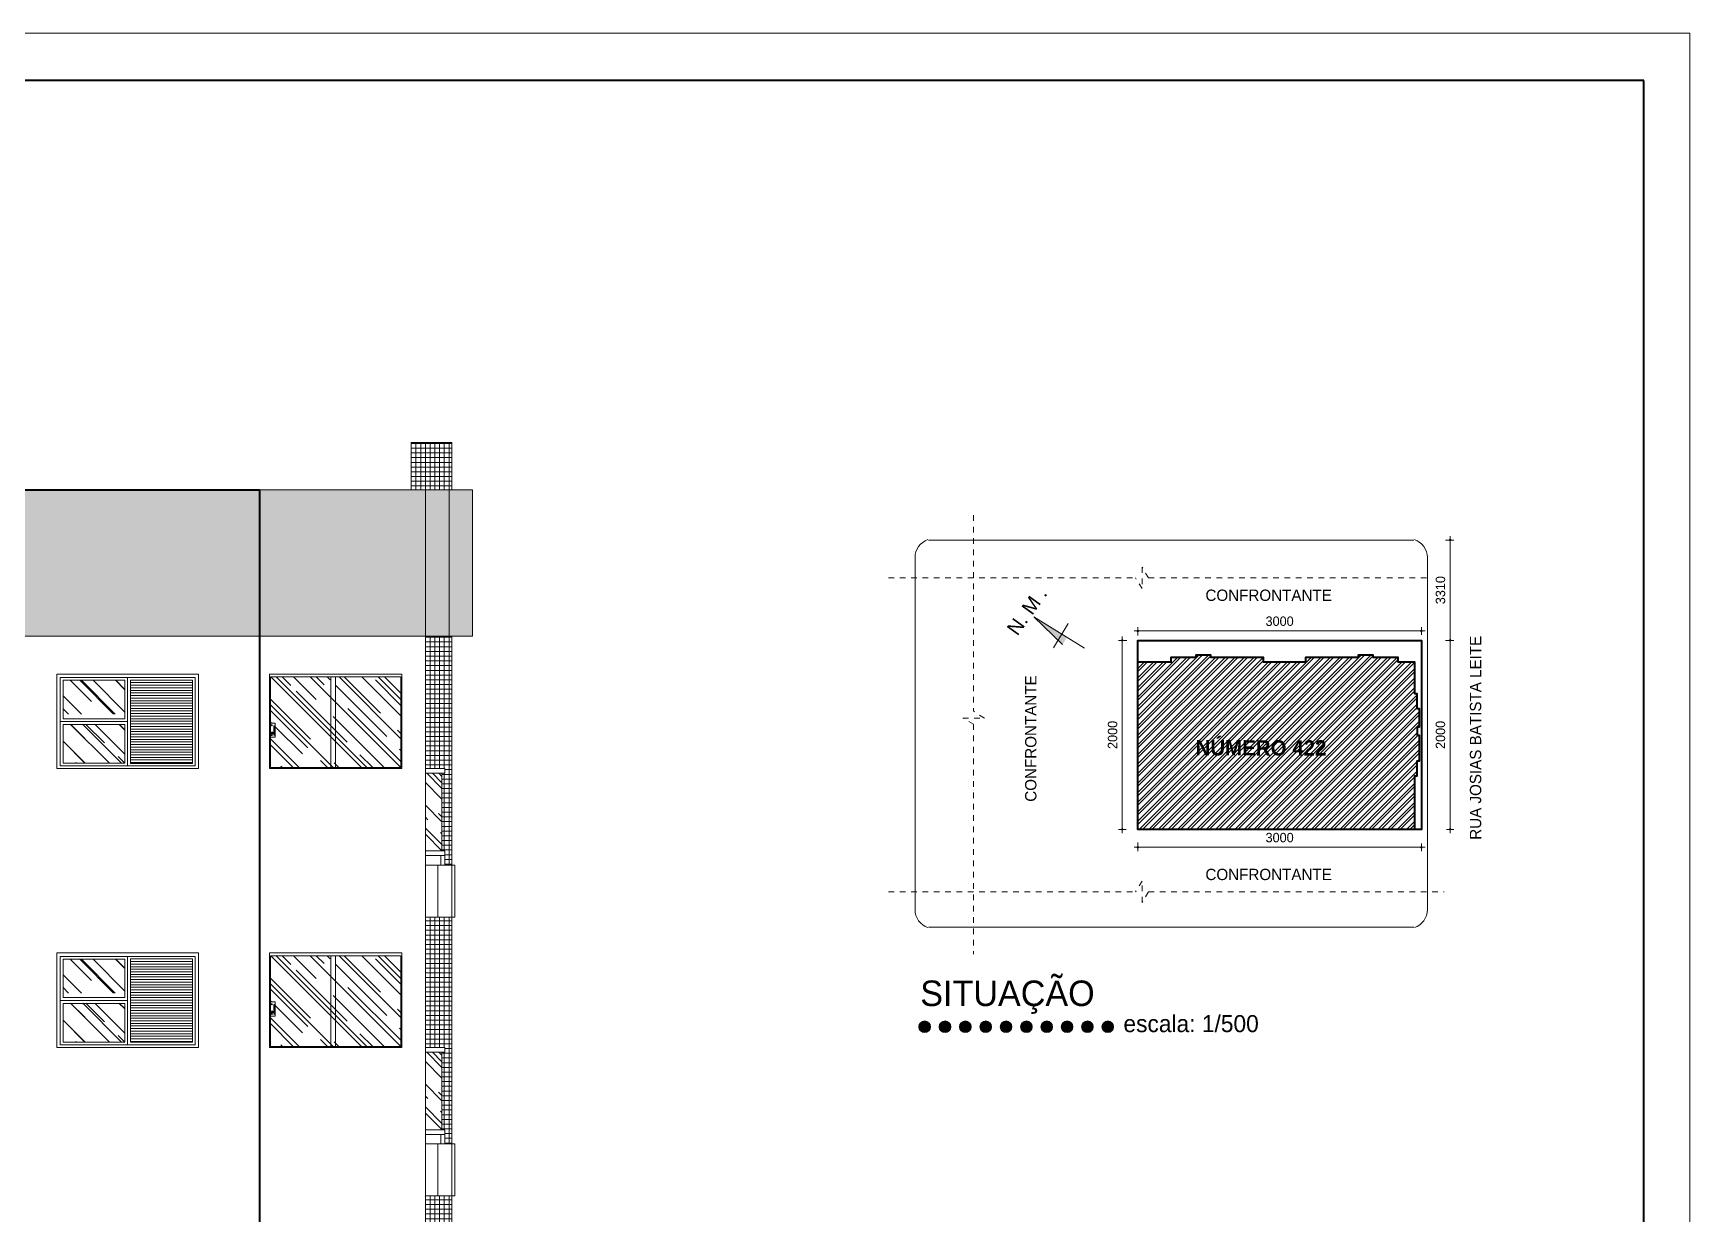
# Model space of a CAD drawing. Header units: millimetres. Extents: x 13204 to 24802, y 21209 to 40694.
# Drawn here: x 19553 to 21306, y 22505 to 23753 of the extents above; entities that cross this region are included whole.
import ezdxf

# ---------------------------------------------------------------- set-up
doc = ezdxf.new("R2010")
doc.units = ezdxf.units.MM
doc.linetypes.add('CACHE', pattern=[0.24, 0.12, -0.12])
for name, color, linetype, lineweight in [('Cobertura', 2, 'Continuous', 20), ('COTAS', 30, 'Continuous', 5), ('ESQUADRIA', 2, 'Continuous', 20), ('Esquadrias', 2, 'Continuous', 20), ('Hachura', 8, 'Continuous', 0), ('LINHA01', 1, 'Continuous', 40), ('Louças', 150, 'Continuous', 15), ('Meia Parede', 11, 'Continuous', 40), ('Moveis', 6, 'Continuous', 13), ('PAREDE', 1, 'Continuous', 40), ('Paredes', 1, 'Continuous', 40), ('PISO', 5, 'Continuous', 5), ('PROJEÇÃO', 190, 'CACHE', 0), ('TEXTO', 4, 'Continuous', 5)]:
    doc.layers.add(name, color=color, linetype=linetype, lineweight=lineweight)
doc.layers.add('HACHURAS', color=8, linetype='Continuous')
doc.styles.add('LANA', font='stylu.ttf')
doc.dimstyles.new('COTA 50 fator 10', dxfattribs={"dimscale": 0, "dimtxt": 10, "dimasz": 0.5, "dimexe": 1.25, "dimexo": 5, "dimgap": 5, "dimtad": 1, "dimdec": 0, "dimlfac": 10, "dimtxsty": 'LANA', "dimblk": 'cota', "dimcen": 2.5, "dimse2": 1, "dimclrd": 256, "dimclre": 256, "dimclrt": 256, "dimaunit": 1, "dimadec": 0, "dimazin": 0, "dimtfac": 1, "dimtdec": 0, "dimtmove": 0, "dimatfit": 3, "dimldrblk": 'DOTSMALL', "dimfxl": 5, "dimfxlon": 1, "dimtzin": 9, "dimlwd": -1, "dimlwe": -1, "dimarcsym": 0})
pattern_1 = [(135, (23687.26, 22579.21), (-23.14168, 61.71114), [409.0909, -54.5455, 136.3636, -27.2727]), (135, (23671.254, 22614.5), (44.93342, 6.36396), [81.8182, -9, 163.6364, -20.4545]), (135, (23694.01, 22605.244), (-87.35983, 113.20137), [218.1818, -38.1818, 109.0909, -27.2727])]
pattern_2 = [(135, (23687.26, 22874.21), (-23.14168, 61.71114), [409.0909, -54.5455, 136.3636, -27.2727]), (135, (23671.254, 22909.5), (44.93342, 6.36396), [81.8182, -9, 163.6364, -20.4545]), (135, (23694.01, 22900.244), (-87.35983, 113.20137), [218.1818, -38.1818, 109.0909, -27.2727])]

# ---------------------------------------------------------------- blocks, each defined once
blk = doc.blocks.new('cota')
at = {"layer": 'COTAS'}
blk.add_hatch(color=256, dxfattribs=at).paths.add_polyline_path([(-1.6, 0, 1), (1.6, 0, 1)])
for points in [[(-1.6, 0), (-8, 0)], [(0, 1.6), (0, 8)], [(8, 0), (1.6, 0)], [(0, -8), (0, -1.6)]]:
    blk.add_lwpolyline(points, dxfattribs=at)
blk.add_circle((0, 0), 1.6, dxfattribs=at)
blk = doc.blocks.new('*D1037')
at = {"layer": 'COTAS', "transparency": 16777216}
for p, q in [((21046.9, 23217.3), (21053.2, 23217.3)), ((21051.9, 23216.8), (21051.9, 23111.7))]:
    blk.add_line(p, q, dxfattribs=at)
at = {"layer": 'Defpoints', "color": 0, "transparency": 16777216}
for p in [(21013.6, 23217.3), (21013.6, 23111.2), (21051.9, 23111.2)]:
    blk.add_point(p, dxfattribs=at)
at = {"layer": 'COTAS', "transparency": 16777216, "xscale": 0.5, "yscale": 0.5, "zscale": 0.5}
for p, rotation in [((21051.9, 23217.3), 90), ((21051.9, 23111.2), 270)]:
    blk.add_blockref('cota', p, dxfattribs=dict(at, rotation=rotation))
at = {"layer": 'COTAS', "transparency": 16777216, "insert": (21041.7, 23164.3), "char_height": 10, "attachment_point": 5, "rotation": 90, "style": 'LANA'}
blk.add_mtext('3310', dxfattribs=at)
blk = doc.blocks.new('_DotSmall')
at = {"layer": 'PAREDE', "color": 0, "const_width": 0.5}
blk.add_lwpolyline([(-0.0625, 0, 1), (0.0625, 0, 1)], format="xyb", close=True, dxfattribs=at)
blk = doc.blocks.new('*D1038')
at = {"layer": 'COTAS', "transparency": 16777216}
for p, q in [((21046.9, 23111.2), (21053.2, 23111.2)), ((21051.9, 23110.7), (21051.9, 22911.7))]:
    blk.add_line(p, q, dxfattribs=at)
at = {"layer": 'Defpoints', "color": 0, "transparency": 16777216}
for p in [(21021.5, 23111.2), (21021.5, 22911.2), (21051.9, 22911.2)]:
    blk.add_point(p, dxfattribs=at)
at = {"layer": 'COTAS', "transparency": 16777216, "xscale": 0.5, "yscale": 0.5, "zscale": 0.5}
for p, rotation in [((21051.9, 23111.2), 90), ((21051.9, 22911.2), 270)]:
    blk.add_blockref('cota', p, dxfattribs=dict(at, rotation=rotation))
at = {"layer": 'COTAS', "transparency": 16777216, "insert": (21041.7, 23011.2), "char_height": 10, "attachment_point": 5, "rotation": 90, "style": 'LANA'}
blk.add_mtext('2000', dxfattribs=at)
blk = doc.blocks.new('*D1039')
at = {"layer": 'COTAS', "transparency": 16777216}
for p, q in [((20721.5, 23116.2), (20721.5, 23122.4)), ((20722, 23121.1), (21021, 23121.1))]:
    blk.add_line(p, q, dxfattribs=at)
at = {"layer": 'Defpoints', "color": 0, "transparency": 16777216}
for p in [(21021.5, 23121.1), (20721.5, 23111.2), (21021.5, 23111.2)]:
    blk.add_point(p, dxfattribs=at)
at = {"layer": 'COTAS', "transparency": 16777216, "xscale": 0.5, "yscale": 0.5, "zscale": 0.5, "rotation": 180}
blk.add_blockref('cota', (20721.5, 23121.1), dxfattribs=at)
at = {"layer": 'COTAS', "transparency": 16777216, "xscale": 0.5, "yscale": 0.5, "zscale": 0.5}
blk.add_blockref('cota', (21021.5, 23121.1), dxfattribs=at)
at = {"layer": 'COTAS', "transparency": 16777216, "insert": (20871.5, 23131.4), "char_height": 10, "attachment_point": 5, "style": 'LANA'}
blk.add_mtext('3000', dxfattribs=at)
blk = doc.blocks.new('*D1040')
at = {"layer": 'COTAS', "transparency": 16777216}
for p, q in [((20710, 23111.2), (20703.7, 23111.2)), ((20705, 23110.7), (20705, 22911.7))]:
    blk.add_line(p, q, dxfattribs=at)
at = {"layer": 'Defpoints', "color": 0, "transparency": 16777216}
for p in [(20721.5, 23111.2), (20705, 22911.2), (20721.5, 22911.2)]:
    blk.add_point(p, dxfattribs=at)
at = {"layer": 'COTAS', "transparency": 16777216, "xscale": 0.5, "yscale": 0.5, "zscale": 0.5}
for p, rotation in [((20705, 23111.2), 90), ((20705, 22911.2), 270)]:
    blk.add_blockref('cota', p, dxfattribs=dict(at, rotation=rotation))
at = {"layer": 'COTAS', "transparency": 16777216, "insert": (20694.8, 23011.2), "char_height": 10, "attachment_point": 5, "rotation": 90, "style": 'LANA'}
blk.add_mtext('2000', dxfattribs=at)
blk = doc.blocks.new('*D1036')
at = {"layer": 'COTAS', "transparency": 16777216}
for p, q in [((20721.5, 22897.3), (20721.5, 22891)), ((20722, 22892.3), (21021, 22892.3))]:
    blk.add_line(p, q, dxfattribs=at)
at = {"layer": 'Defpoints', "color": 0, "transparency": 16777216}
for p in [(20721.5, 22911.2), (21021.5, 22911.2), (21021.5, 22892.3)]:
    blk.add_point(p, dxfattribs=at)
at = {"layer": 'COTAS', "transparency": 16777216, "xscale": 0.5, "yscale": 0.5, "zscale": 0.5, "rotation": 180}
blk.add_blockref('cota', (20721.5, 22892.3), dxfattribs=at)
at = {"layer": 'COTAS', "transparency": 16777216, "xscale": 0.5, "yscale": 0.5, "zscale": 0.5}
blk.add_blockref('cota', (21021.5, 22892.3), dxfattribs=at)
at = {"layer": 'COTAS', "transparency": 16777216, "insert": (20871.5, 22902.5), "char_height": 10, "attachment_point": 5, "style": 'LANA'}
blk.add_mtext('3000', dxfattribs=at)

msp = doc.modelspace()

# ---------------------------------------------------------------- hatches: boundary and pattern name
at = {"layer": 'ESQUADRIA'}
h = msp.add_hatch(color=256, dxfattribs=at)
edge = h.paths.add_edge_path()
edge.add_arc((20495.98, 22702.42), 6.17, 0, 360)
h = msp.add_hatch(color=256, dxfattribs=at)
edge = h.paths.add_edge_path()
edge.add_arc((20517.5, 22702.42), 6.17, 0, 360)
h = msp.add_hatch(color=256, dxfattribs=at)
edge = h.paths.add_edge_path()
edge.add_arc((20539.03, 22702.42), 6.17, 0, 360)
h = msp.add_hatch(color=256, dxfattribs=at)
edge = h.paths.add_edge_path()
edge.add_arc((20560.56, 22702.42), 6.17, 0, 360)
h = msp.add_hatch(color=256, dxfattribs=at)
edge = h.paths.add_edge_path()
edge.add_arc((20582.08, 22702.42), 6.17, 0, 360)
h = msp.add_hatch(color=256, dxfattribs=at)
edge = h.paths.add_edge_path()
edge.add_arc((20603.61, 22702.42), 6.17, 0, 360)
h = msp.add_hatch(color=256, dxfattribs=at)
edge = h.paths.add_edge_path()
edge.add_arc((20625.14, 22702.42), 6.17, 0, 360)
h = msp.add_hatch(color=256, dxfattribs=at)
edge = h.paths.add_edge_path()
edge.add_arc((20646.66, 22702.42), 6.17, 0, 360)
h = msp.add_hatch(color=256, dxfattribs=at)
edge = h.paths.add_edge_path()
edge.add_arc((20668.19, 22702.42), 6.17, 0, 360)
h = msp.add_hatch(color=256, dxfattribs=at)
edge = h.paths.add_edge_path()
edge.add_arc((20689.72, 22702.42), 6.17, 0, 360)
at = {"layer": 'Hachura'}
h = msp.add_hatch(dxfattribs=at)
h.set_pattern_fill('_USER', color=256, scale=5, style=0, double=1, pattern_type=0)
h.set_pattern_definition([(0, (19952.766, 21684.4764), (0, 5), []), (90, (19952.766, 21684.4764), (-5, 3e-16), [])])
h.paths.add_polyline_path([(19995.77, 23320.57), (19952.77, 23320.57), (19952.77, 23270.57), (19967.77, 23270.57), (19992.77, 23270.57), (19995.77, 23270.57)])
h.paths.add_polyline_path([(19995.77, 23115.57), (19992.77, 23115.57), (19967.77, 23115.57), (19967.77, 22975.57), (19988.27, 22975.57), (19988.27, 22970.57), (19985.27, 22970.57), (19985.27, 22888.57), (19988.27, 22888.57), (19988.27, 22873.57), (19995.77, 22873.57)])
h.paths.add_polyline_path([(19995.77, 22818.57), (19980.77, 22818.57), (19967.77, 22818.57), (19967.77, 22680.57), (19988.27, 22680.57), (19988.27, 22675.57), (19985.27, 22675.57), (19985.27, 22593.57), (19988.27, 22593.57), (19988.27, 22578.57), (19995.77, 22578.57)])
h.paths.add_polyline_path([(19995.77, 22523.57), (19980.77, 22523.57), (19967.77, 22523.57), (19967.77, 22385.57), (19988.27, 22385.57), (19988.27, 22380.57), (19985.27, 22380.57), (19985.27, 22298.57), (19988.27, 22298.57), (19988.27, 22283.57), (19995.77, 22283.57)])
h.paths.add_polyline_path([(19995.77, 22228.57), (19980.77, 22228.57), (19967.77, 22228.57), (19967.77, 22090.57), (19988.27, 22090.57), (19988.27, 22085.57), (19985.27, 22085.57), (19985.27, 22003.57), (19988.27, 22003.57), (19988.27, 21988.57), (19995.77, 21988.57)])
h.paths.add_polyline_path([(19995.77, 21933.57), (19980.77, 21933.57), (19967.77, 21933.57), (19967.77, 21690.57), (19977.77, 21690.57), (19977.77, 21684.48), (19995.77, 21684.48)])
h = msp.add_hatch(dxfattribs=at)
h.set_pattern_fill('AR-RROOF', color=256, angle=45, style=0)
h.set_pattern_definition([(135, (63726.009, 33151.562), (-21.552615, 57.473639), [381, -50.8, 127, -25.4]), (135, (63711.1, 33184.43), (41.847994, 5.92697), [76.2, -8.382, 152.4, -19.05]), (135, (63732.295, 33175.809), (-81.3611205, 105.428207), [203.2, -35.56, 101.6, -25.4])])
h.paths.add_polyline_path([(19584.4, 23068.94), (19649.77, 23068.94), (19649.77, 23033.12), (19584.4, 23033.12)])
h = msp.add_hatch(dxfattribs=at)
h.set_pattern_fill('_USER', color=256, scale=2.727273, style=0, pattern_type=0)
h.set_pattern_definition([(180, (19736.4026, 22897.3916), (0, 2.727273), [])])
h.paths.add_polyline_path([(19655.77, 23069.21), (19721.4, 23069.21), (19721.4, 22981.03), (19655.77, 22981.03)])
h = msp.add_hatch(dxfattribs=at)
h.set_pattern_fill('AR-RROOF', color=256, angle=45, style=0)
h.set_pattern_definition([(135, (19941.766, 22976.573), (-21.5526, 57.4736), [381, -50.8, 127, -25.4]), (135, (19926.86, 23009.44), (41.848, 5.927), [76.2, -8.382, 152.4, -19.05]), (135, (19948.052, 23000.82), (-81.3611, 105.4282), [203.2, -35.56, 101.6, -25.4])])
h.paths.add_polyline_path([(19872.77, 23072.57), (19941.77, 23072.57), (19941.77, 22976.57), (19933.32, 22976.57), (19872.77, 22976.57)])
h.paths.add_polyline_path([(19867.77, 23072.57), (19872.77, 23072.57), (19872.77, 22976.57), (19867.77, 22976.57)])
h.paths.add_polyline_path([(19803.77, 23072.57), (19867.77, 23072.57), (19867.77, 22976.57), (19803.77, 22976.57), (19803.77, 23008.7), (19808.77, 23008.7), (19808.77, 23023.7), (19803.77, 23023.7)])
h = msp.add_hatch(dxfattribs=at)
h.set_pattern_fill('AR-RROOF', color=256, scale=27.272727, angle=45, style=0)
h.set_pattern_definition(pattern_2)
h.paths.add_polyline_path([(19607.31, 23022.39), (19584.4, 23022.39), (19584.4, 22981.3), (19607.31, 22981.03)])
h = msp.add_hatch(dxfattribs=at)
h.set_pattern_fill('AR-RROOF', color=256, scale=27.272727, angle=45, style=0)
h.set_pattern_definition(pattern_2)
h.paths.add_polyline_path([(19607.31, 23022.39), (19584.4, 23022.39), (19584.4, 22981.3), (19607.31, 22981.03)])
h = msp.add_hatch(dxfattribs=at)
h.set_pattern_fill('AR-RROOF', color=256, scale=27.272727, angle=45, style=0)
h.set_pattern_definition(pattern_2)
h.paths.add_polyline_path([(19607.31, 23022.39), (19584.4, 23022.39), (19584.4, 22981.3), (19607.31, 22981.03)])
h = msp.add_hatch(dxfattribs=at)
h.set_pattern_fill('AR-RROOF', color=256, scale=27.272727, angle=45, style=0)
h.set_pattern_definition(pattern_2)
h.paths.add_polyline_path([(19649.77, 23022.12), (19584.4, 23022.39), (19584.4, 22981.3), (19649.77, 22981.3)])
h = msp.add_hatch(dxfattribs=at)
h.set_pattern_fill('AR-RROOF', color=256, angle=45, style=0)
h.set_pattern_definition([(135, (19985.266, 22888.573), (-21.5526, 57.474), [381, -50.8, 127, -25.4]), (135, (19970.36, 22921.44), (41.848, 5.927), [76.2, -8.382, 152.4, -19.05]), (135, (19991.552, 22912.82), (-81.361, 105.428), [203.2, -35.56, 101.6, -25.4])])
h.paths.add_polyline_path([(19967.77, 22970.57), (19985.27, 22970.57), (19985.27, 22888.57), (19967.77, 22888.57)])
h = msp.add_hatch(dxfattribs=at)
h.set_pattern_fill('AR-RROOF', color=256, angle=45, style=0)
h.set_pattern_definition([(135, (63726.009, 32856.562), (-21.552615, 57.473639), [381, -50.8, 127, -25.4]), (135, (63711.1, 32889.43), (41.847994, 5.92697), [76.2, -8.382, 152.4, -19.05]), (135, (63732.295, 32880.809), (-81.3611205, 105.428207), [203.2, -35.56, 101.6, -25.4])])
h.paths.add_polyline_path([(19584.4, 22773.94), (19649.77, 22773.94), (19649.77, 22738.12), (19584.4, 22738.12)])
h = msp.add_hatch(dxfattribs=at)
h.set_pattern_fill('_USER', color=256, scale=2.727273, style=0, pattern_type=0)
h.set_pattern_definition([(180, (19736.4026, 22602.3916), (0, 2.727273), [])])
h.paths.add_polyline_path([(19655.77, 22774.21), (19721.4, 22774.21), (19721.4, 22686.03), (19655.77, 22686.03)])
h = msp.add_hatch(dxfattribs=at)
h.set_pattern_fill('AR-RROOF', color=256, angle=45, style=0)
h.set_pattern_definition([(135, (19941.766, 22681.573), (-21.5526, 57.4736), [381, -50.8, 127, -25.4]), (135, (19926.86, 22714.44), (41.848, 5.927), [76.2, -8.382, 152.4, -19.05]), (135, (19948.052, 22705.82), (-81.3611, 105.4282), [203.2, -35.56, 101.6, -25.4])])
h.paths.add_polyline_path([(19872.77, 22777.57), (19941.77, 22777.57), (19941.77, 22681.57), (19933.32, 22681.57), (19872.77, 22681.57)])
h.paths.add_polyline_path([(19867.77, 22777.57), (19872.77, 22777.57), (19872.77, 22681.57), (19867.77, 22681.57)])
h.paths.add_polyline_path([(19803.77, 22777.57), (19867.77, 22777.57), (19867.77, 22681.57), (19803.77, 22681.57), (19803.77, 22713.7), (19808.77, 22713.7), (19808.77, 22728.7), (19803.77, 22728.7)])
h = msp.add_hatch(dxfattribs=at)
h.set_pattern_fill('AR-RROOF', color=256, scale=27.272727, angle=45, style=0)
h.set_pattern_definition(pattern_1)
h.paths.add_polyline_path([(19607.31, 22727.39), (19584.4, 22727.39), (19584.4, 22686.3), (19607.31, 22686.03)])
h = msp.add_hatch(dxfattribs=at)
h.set_pattern_fill('AR-RROOF', color=256, scale=27.272727, angle=45, style=0)
h.set_pattern_definition(pattern_1)
h.paths.add_polyline_path([(19607.31, 22727.39), (19584.4, 22727.39), (19584.4, 22686.3), (19607.31, 22686.03)])
h = msp.add_hatch(dxfattribs=at)
h.set_pattern_fill('AR-RROOF', color=256, scale=27.272727, angle=45, style=0)
h.set_pattern_definition(pattern_1)
h.paths.add_polyline_path([(19607.31, 22727.39), (19584.4, 22727.39), (19584.4, 22686.3), (19607.31, 22686.03)])
h = msp.add_hatch(dxfattribs=at)
h.set_pattern_fill('AR-RROOF', color=256, scale=27.272727, angle=45, style=0)
h.set_pattern_definition(pattern_1)
h.paths.add_polyline_path([(19649.77, 22727.12), (19584.4, 22727.39), (19584.4, 22686.3), (19649.77, 22686.3)])
h = msp.add_hatch(dxfattribs=at)
h.set_pattern_fill('AR-RROOF', color=256, angle=45, style=0)
h.set_pattern_definition([(135, (19985.266, 22593.573), (-21.5526, 57.474), [381, -50.8, 127, -25.4]), (135, (19970.36, 22626.44), (41.848, 5.927), [76.2, -8.382, 152.4, -19.05]), (135, (19991.552, 22617.82), (-81.361, 105.428), [203.2, -35.56, 101.6, -25.4])])
h.paths.add_polyline_path([(19967.77, 22675.57), (19985.27, 22675.57), (19985.27, 22593.57), (19967.77, 22593.57)])
at = {"layer": 'HACHURAS'}
h = msp.add_hatch(dxfattribs=at)
h.set_pattern_fill('ANSI32', color=256, scale=0.75, angle=180, style=0)
h.set_pattern_definition([(225, (22901.535, 3325.051), (5.051394, -5.051394), []), (225, (22898.1676, 3325.051), (5.051394, -5.051394), [])])
h.paths.add_polyline_path([(20721.5, 23088.47), (20756.76, 23088.47), (20756.76, 23093.47), (20783.26, 23093.47), (20783.26, 23095.97), (20798.26, 23095.97), (20798.26, 23093.5), (20854.26, 23093.47), (20854.26, 23088.47), (20899.1, 23088.47), (20899.1, 23093.32), (20899.1, 23093.47), (20955.1, 23093.47), (20955.1, 23095.97), (20970.1, 23095.97), (20970.1, 23093.47), (20996.6, 23093.47), (20996.6, 23088.47), (21014.1, 23088.47), (21014.1, 23054.97), (21016.6, 23054.95), (21016.6, 23038.97), (21019.1, 23038.97), (21019.1, 23019.47), (21016.9, 23019.47), (21016.9, 23010.97), (21019.1, 23010.97), (21019.1, 22983.47), (21016.6, 22983.47), (21016.6, 22967.47), (21014.1, 22967.47), (21014.1, 22911.22), (20721.5, 22911.22)])
at = {"layer": 'PISO'}
h = msp.add_hatch(dxfattribs=at)
h.set_pattern_fill('AR-SAND', color=256, scale=0.25, style=0)
h.set_pattern_definition([(142.5, (20017.766, 23115.573), (0.400008, 12.23533), [0, -9.652, 0, -10.795, 0, -10.31875]), (172.5, (20017.766, 23115.573), (-11.23808, 17.92063), [0, -5.207, 0, -8.6995, 0, -3.33375]), (212.5, (20025.577, 23115.573), (-19.77481, 0.03593), [0, -3.175, 0, -11.43, 0, -14.9225]), (222.5, (20025.577, 23115.573), (-19.08891, 5.57323), [0, -1.5875, 0, -7.493, 0, -8.5725])])
h.paths.add_polyline_path([(20017.77, 23115.57), (19992.77, 23115.57), (19992.77, 23270.57), (20017.77, 23270.57)])
h.paths.add_polyline_path([(19967.77, 23270.57), (19992.77, 23270.57), (19992.77, 23115.57), (19967.77, 23115.57)])
h.paths.add_polyline_path([(19967.77, 23115.57), (19792.77, 23115.57), (19792.77, 23270.57), (19967.77, 23270.57)])
h.paths.add_polyline_path([(19792.77, 23270.57), (19792.77, 23115.57), (19527.77, 23115.57), (19527.77, 23270.57)])
h.paths.add_polyline_path([(19377.77, 23270.57), (19527.77, 23270.57), (19527.77, 23115.57), (19377.77, 23115.57)])
h.paths.add_polyline_path([(19377.77, 23270.57), (19377.77, 23115.57), (18817.77, 23115.57), (18817.77, 23270.57)])
h.paths.add_polyline_path([(18817.77, 23115.57), (18665.32, 23115.57), (18665.32, 23270.57), (18817.77, 23270.57)])
h.paths.add_polyline_path([(18665.32, 23115.57), (18521.77, 23115.57), (18521.77, 23270.57), (18665.32, 23270.57)])
h.paths.add_polyline_path([(18369.32, 23115.57), (18369.32, 23270.57), (18521.77, 23270.57), (18521.77, 23115.57)])
h.paths.add_polyline_path([(17809.32, 23115.57), (17809.32, 23270.57), (18369.32, 23270.57), (18369.32, 23115.57)])
h.paths.add_polyline_path([(17659.32, 23270.57), (17809.32, 23270.57), (17809.32, 23115.57), (17659.32, 23115.57)])
h.paths.add_polyline_path([(17659.32, 23270.57), (17659.32, 23115.57), (17394.32, 23115.57), (17394.32, 23270.57)])
h.paths.add_polyline_path([(17394.32, 23270.57), (17394.32, 23115.57), (17219.32, 23115.57), (17219.32, 23270.57)])
h.paths.add_polyline_path([(17219.32, 23115.57), (17194.32, 23115.57), (17194.32, 23270.57), (17219.32, 23270.57)])
h.paths.add_polyline_path([(17169.32, 23270.57), (17194.32, 23270.57), (17194.32, 23115.57), (17169.32, 23115.57)])
at = {"layer": 'TEXTO'}
msp.add_hatch(color=256, dxfattribs=at).paths.add_polyline_path([(20641.9, 23106.88), (20646.57, 23114.48), (20611.47, 23136.03)])

# ---------------------------------------------------------------- linework, layer by layer
at = {"layer": 'Cobertura'}
for p, q in [((21013.56, 23217.35), (20500.01, 23217.35)), ((20485.76, 23198.77), (20485.76, 22826.35)), ((21027.81, 23198.77), (21027.81, 22826.35)), ((21013.56, 22807.77), (20500.01, 22807.77))]:
    msp.add_line(p, q, dxfattribs=at)
for centre, start, end in [((20505.76, 23198.77), 108.27986, 180), ((21007.81, 23198.77), 0, 71.72014), ((20505.76, 22826.35), 180, 251.72014), ((21007.81, 22826.35), 288.27986, 0)]:
    msp.add_arc(centre, 20, start, end, dxfattribs=at)
at = {"layer": 'ESQUADRIA'}
for centre in [(20495.98, 22702.42), (20517.5, 22702.42), (20539.03, 22702.42), (20560.56, 22702.42), (20582.08, 22702.42), (20603.61, 22702.42), (20625.14, 22702.42), (20646.66, 22702.42), (20668.19, 22702.42), (20689.72, 22702.42)]:
    msp.add_circle(centre, 6.17, dxfattribs=at)
at = {"layer": 'Esquadrias'}
for p in [(19792.77, 23270.57), (19967.77, 22030.57)]:
    msp.add_line(p, (19967.77, 23270.57), dxfattribs=at)
for points in [[(19995.77, 22873.57), (19980.77, 22873.57), (19980.77, 22818.57), (19995.77, 22818.57)], [(19995.77, 22578.57), (19980.77, 22578.57), (19980.77, 22523.57), (19995.77, 22523.57)]]:
    msp.add_lwpolyline(points, close=True, dxfattribs=at)
at = {"layer": 'Hachura'}
for p, q in [((19867.77, 23072.57), (19867.77, 22975.57)), ((19867.77, 22777.57), (19867.77, 22680.57))]:
    msp.add_line(p, q, dxfattribs=at)
for points in [[(19649.77, 23028.29), (19584.4, 23028.29), (19584.4, 23068.94), (19649.77, 23068.94)], [(19649.77, 23022.12), (19584.4, 23022.12), (19584.4, 22981.3), (19649.77, 22981.3)], [(19649.77, 22733.29), (19584.4, 22733.29), (19584.4, 22773.94), (19649.77, 22773.94)], [(19649.77, 22727.12), (19584.4, 22727.12), (19584.4, 22686.3), (19649.77, 22686.3)]]:
    msp.add_lwpolyline(points, close=True, dxfattribs=at)
for points in [[(19721.4, 22981.03), (19721.4, 23069.21), (19655.77, 23069.21), (19655.77, 22981.03), (19721.4, 22981.03)], [(19721.4, 22686.03), (19721.4, 22774.21), (19655.77, 22774.21), (19655.77, 22686.03), (19721.4, 22686.03)]]:
    msp.add_lwpolyline(points, dxfattribs=at)
at = {"layer": 'LINHA01'}
msp.add_line((21256.85, 21261.6), (21256.85, 22676.6), dxfattribs=at)
at = {"layer": 'Louças'}
for p, q in [((19992.77, 23270.57), (19967.77, 23270.57)), ((19992.77, 23115.57), (19992.77, 23270.57)), ((19967.77, 23115.57), (19992.77, 23115.57)), ((19980.77, 22873.57), (19967.77, 22873.57)), ((19980.77, 22818.57), (19967.77, 22818.57)), ((19980.77, 22578.57), (19967.77, 22578.57)), ((19980.77, 22523.57), (19967.77, 22523.57))]:
    msp.add_line(p, q, dxfattribs=at)
at = {"layer": 'Meia Parede'}
for p in [(19527.77, 23270.57), (19792.77, 22030.57)]:
    msp.add_line(p, (19792.77, 23270.57), dxfattribs=at)
at = {"layer": 'Moveis'}
for p, q in [((19952.77, 23320.57), (19952.77, 23270.57)), ((19952.77, 23320.57), (19995.77, 23320.57)), ((19995.77, 23270.57), (19995.77, 23320.57)), ((20017.77, 23270.57), (19992.77, 23270.57)), ((20017.77, 23115.57), (20017.77, 23270.57)), ((19992.77, 23115.57), (20017.77, 23115.57)), ((19995.77, 21684.48), (19995.77, 23115.57)), ((19727.77, 23075.57), (19577.77, 23075.57)), ((19577.77, 22975.57), (19577.77, 23075.57)), ((19727.77, 22975.57), (19727.77, 23075.57)), ((19802.77, 23075.57), (19942.77, 23075.57)), ((19802.77, 22975.57), (19802.77, 23075.57)), ((19942.77, 22975.57), (19942.77, 23075.57)), ((19942.77, 22975.57), (19942.77, 22978.9)), ((19727.77, 22975.57), (19577.77, 22975.57)), ((19802.77, 22975.57), (19942.77, 22975.57)), ((19933.27, 22975.57), (19942.77, 22975.57)), ((19988.27, 22975.57), (19967.77, 22975.57)), ((19988.27, 22970.57), (19967.77, 22970.57)), ((19988.27, 22970.57), (19988.27, 22975.57)), ((19988.27, 22888.57), (19967.77, 22888.57)), ((19988.27, 22883.57), (19967.77, 22883.57)), ((19984.27, 22873.57), (19984.27, 22883.57)), ((19988.27, 22873.57), (19988.27, 22888.57)), ((19727.77, 22780.57), (19577.77, 22780.57)), ((19577.77, 22680.57), (19577.77, 22780.57)), ((19727.77, 22680.57), (19727.77, 22780.57)), ((19802.77, 22780.57), (19942.77, 22780.57)), ((19802.77, 22680.57), (19802.77, 22780.57)), ((19942.77, 22680.57), (19942.77, 22780.57)), ((19942.77, 22680.57), (19942.77, 22683.9)), ((19727.77, 22680.57), (19577.77, 22680.57)), ((19802.77, 22680.57), (19942.77, 22680.57)), ((19933.27, 22680.57), (19942.77, 22680.57)), ((19988.27, 22680.57), (19967.77, 22680.57)), ((19988.27, 22675.57), (19967.77, 22675.57)), ((19988.27, 22675.57), (19988.27, 22680.57)), ((19988.27, 22593.57), (19967.77, 22593.57)), ((19988.27, 22578.57), (19988.27, 22593.57)), ((19988.27, 22588.57), (19967.77, 22588.57)), ((19984.27, 22578.57), (19984.27, 22588.57))]:
    msp.add_line(p, q, dxfattribs=at)
for points in [[(19995.77, 22873.57), (19998.77, 22873.57), (19998.77, 22818.57), (19995.77, 22818.57)], [(19995.77, 22578.57), (19998.77, 22578.57), (19998.77, 22523.57), (19995.77, 22523.57)]]:
    msp.add_lwpolyline(points, dxfattribs=at)
at = {"layer": 'PAREDE'}
msp.add_line((21256.85, 21261.6), (21256.85, 23703.38), dxfattribs=at)
msp.add_lwpolyline([(20721.5, 22911.22), (20721.5, 23111.22), (21021.5, 23111.22), (21021.5, 22911.22)], close=True, dxfattribs=at)
msp.add_lwpolyline([(20721.5, 23088.47), (20756.76, 23088.47), (20756.76, 23093.47), (20783.26, 23093.47), (20783.26, 23095.97), (20798.26, 23095.97), (20798.26, 23093.5), (20854.26, 23093.47), (20854.26, 23088.47), (20899.1, 23088.47), (20899.1, 23093.32), (20899.1, 23093.47), (20955.1, 23093.47), (20955.1, 23095.97), (20970.1, 23095.97), (20970.1, 23093.47), (20996.6, 23093.47), (20996.6, 23088.47), (21014.1, 23088.47), (21014.1, 23054.97), (21016.6, 23054.95), (21016.6, 23038.97), (21019.1, 23038.97), (21019.1, 23019.47), (21016.9, 23019.47), (21016.9, 23010.97), (21019.1, 23010.97), (21019.1, 22983.47), (21016.6, 22983.47), (21016.6, 22967.47), (21014.1, 22967.47), (21014.1, 22911.22), (20721.5, 22911.22), (20721.5, 23088.47)], dxfattribs=at)
at = {"layer": 'Paredes'}
msp.add_line((21256.85, 23703.38), (14671.18, 23703.38), dxfattribs=at)
at = {"layer": 'PISO'}
for p, q in [((17219.32, 23115.57), (19967.77, 23115.57)), ((19581.4, 23071.94), (19724.13, 23071.94)), ((19581.4, 22978.3), (19581.4, 23071.94)), ((19652.77, 23071.94), (19652.77, 22978.3)), ((19724.13, 23071.94), (19695.49, 23071.94)), ((19724.13, 22978.3), (19724.13, 23071.94)), ((19803.77, 23072.57), (19941.77, 23072.57)), ((19803.77, 22976.57), (19803.77, 23072.57)), ((19872.77, 23072.57), (19872.77, 22975.57)), ((19941.77, 22976.57), (19941.77, 23072.57)), ((19610.04, 23025.29), (19581.4, 23025.29)), ((19805.47, 23014.12), (19805.83, 23014.12)), ((19804.97, 23013.62), (19804.97, 23012.78)), ((19805.83, 23012.28), (19805.47, 23012.28)), ((19806.33, 23013.62), (19806.33, 23012.78)), ((19941.77, 22976.57), (19941.77, 22978.9)), ((19724.13, 22978.3), (19581.4, 22978.3)), ((19724.13, 22978.3), (19581.4, 22978.3)), ((19695.49, 22978.3), (19652.77, 22978.3)), ((19803.77, 22976.57), (19939.13, 22976.57)), ((19933.32, 22976.57), (19941.77, 22976.57)), ((19985.27, 22888.57), (19985.27, 22970.57)), ((19581.4, 22776.94), (19724.13, 22776.94)), ((19581.4, 22683.3), (19581.4, 22776.94)), ((19652.77, 22776.94), (19652.77, 22683.3)), ((19724.13, 22776.94), (19695.49, 22776.94)), ((19724.13, 22683.3), (19724.13, 22776.94)), ((19803.77, 22777.57), (19941.77, 22777.57)), ((19803.77, 22681.57), (19803.77, 22777.57)), ((19872.77, 22777.57), (19872.77, 22680.57)), ((19941.77, 22681.57), (19941.77, 22777.57)), ((19610.04, 22730.29), (19581.4, 22730.29)), ((19804.97, 22718.62), (19804.97, 22717.78)), ((19805.47, 22719.12), (19805.83, 22719.12)), ((19805.83, 22717.28), (19805.47, 22717.28)), ((19806.33, 22718.62), (19806.33, 22717.78)), ((19724.13, 22683.3), (19581.4, 22683.3)), ((19724.13, 22683.3), (19581.4, 22683.3)), ((19695.49, 22683.3), (19652.77, 22683.3)), ((19803.77, 22681.57), (19939.13, 22681.57)), ((19933.32, 22681.57), (19941.77, 22681.57)), ((19941.77, 22681.57), (19941.77, 22683.9)), ((19985.27, 22593.57), (19985.27, 22675.57))]:
    msp.add_line(p, q, dxfattribs=at)
for points in [[(19652.77, 23025.29), (19581.4, 23025.29), (19581.4, 22978.3), (19652.77, 22978.3)], [(19803.77, 23023.7), (19808.77, 23023.7), (19808.77, 23008.7), (19803.77, 23008.7)], [(19807.25, 23020.89), (19808.25, 23020.89), (19808.25, 23010.89), (19807.25, 23010.89)], [(19805.61, 23013.64), (19805.69, 23013.64), (19805.69, 23013.19), (19805.61, 23013.19)], [(19652.77, 22730.29), (19581.4, 22730.29), (19581.4, 22683.3), (19652.77, 22683.3)], [(19803.77, 22728.7), (19808.77, 22728.7), (19808.77, 22713.7), (19803.77, 22713.7)], [(19805.61, 22718.64), (19805.69, 22718.64), (19805.69, 22718.19), (19805.61, 22718.19)], [(19807.25, 22725.89), (19808.25, 22725.89), (19808.25, 22715.89), (19807.25, 22715.89)]]:
    msp.add_lwpolyline(points, close=True, dxfattribs=at)
for points in [[(19695.49, 22978.3), (19652.77, 22978.3)], [(19695.49, 22683.3), (19652.77, 22683.3)]]:
    msp.add_lwpolyline(points, dxfattribs=at)
for centre, radius in [((19805.19, 23021.34), 0.5), ((19805.19, 23021.34), 0.2), ((19805.65, 23013.44), 0.404), ((19805.19, 23011.05), 0.5), ((19805.19, 23011.05), 0.2), ((19805.19, 22726.34), 0.5), ((19805.19, 22716.05), 0.5), ((19805.19, 22726.34), 0.2), ((19805.19, 22716.05), 0.2), ((19805.65, 22718.44), 0.404)]:
    msp.add_circle(centre, radius, dxfattribs=at)
for centre, start, end in [((19805.47, 23013.62), 90, 180), ((19805.83, 23013.62), 0, 90), ((19805.47, 23012.78), 180, 270), ((19805.83, 23012.78), 270, 0), ((19805.47, 22718.62), 90, 180), ((19805.47, 22717.78), 180, 270), ((19805.83, 22718.62), 0, 90), ((19805.83, 22717.78), 270, 0)]:
    msp.add_arc(centre, 0.5, start, end, dxfattribs=at)
at = {"layer": 'PROJEÇÃO', "ltscale": 50}
for p, q in [((20547.79, 23243.45), (20547.79, 23036.22)), ((20457.72, 23177.25), (20718.92, 23177.25)), ((20726.21, 23165.93), (20718.92, 23177.25)), ((20732.75, 23177.25), (20726.21, 23188.56)), ((20726.21, 23188.56), (20726.21, 23165.93)), ((20732.75, 23177.25), (21032.76, 23177.25)), ((20559.1, 23028.93), (20547.79, 23036.22)), ((20547.79, 23022.4), (20536.47, 23028.93)), ((20536.47, 23028.93), (20559.1, 23028.93)), ((20547.79, 23022.4), (20547.79, 22779.44)), ((20726.21, 22856.51), (20718.92, 22845.19)), ((20726.21, 22833.88), (20726.21, 22856.51)), ((20457.72, 22845.19), (20718.92, 22845.19)), ((20732.75, 22845.19), (20726.21, 22833.88)), ((20732.75, 22845.19), (21045.73, 22845.19))]:
    msp.add_line(p, q, dxfattribs=at)
at = {"layer": 'TEXTO'}
for p, q in [((21305.52, 23753.48), (14622.5, 23753.48)), ((21305.52, 21211.62), (21305.52, 23753.48)), ((20665.23, 23103.02), (20611.47, 23136.03)), ((20611.47, 23136.03), (20641.9, 23106.88)), ((20632.13, 23103.24), (20647.93, 23128.98))]:
    msp.add_line(p, q, dxfattribs=at)

# ---------------------------------------------------------------- texts
at = {"layer": 'ESQUADRIA', "attachment_point": 1, "style": 'LANA'}
for s, insert, char_height, width in [('SITUAÇÃO', (20491.3, 22751.39), 27, 813.3521), ('escala: 1/500', (20706.27, 22714.79), 18, 215.4319)]:
    msp.add_mtext(s, dxfattribs=dict(at, insert=insert, char_height=char_height, width=width))
at = {"layer": 'TEXTO', "style": 'LANA'}
for s, insert, char_height, width, attachment_point, rotation in [('{\\fArial|b0|i0|c0|p34;N. M .}', (20581.84, 23123.91), 15, 287.0812, 1, 54.36593), ('RUA JOSIAS BATISTA LEITE', (21072.79, 23008.15), 12, 287.0812, 2, 90), ('CONFRONTANTE', (20602.21, 23007.34), 12, 287.0812, 2, 90), ('{\\fStylus BT|b1|i0|c0|p34;\\W7.9807;  \\W8.642;\\P\\W7.6087; \\W1;NÚMERO 422}', (20736.78, 23032.78), 16.2, 254.6375, 1, 359.9124)]:
    msp.add_mtext(s, dxfattribs=dict(at, insert=insert, char_height=char_height, width=width, attachment_point=attachment_point, rotation=rotation))
at = {"layer": 'TEXTO', "char_height": 12, "width": 287.0812, "attachment_point": 2, "style": 'LANA'}
for insert in [(20859.89, 23164.91), (20859.89, 22869.6)]:
    msp.add_mtext('CONFRONTANTE', dxfattribs=dict(at, insert=insert))

# ---------------------------------------------------------------- dimensions: what is measured, and where the dimension line sits
at = {"layer": 'COTAS'}
dim = msp.add_linear_dim(base=(21051.9, 23111.22), p1=(21013.56, 23217.35), p2=(21013.56, 23111.22), angle=90, text='3310', dimstyle='COTA 50 fator 10', override={"dimscale": 1}, dxfattribs=at)
dim.commit()
dim.dimension.update_dxf_attribs({"geometry": '*D1037', "text_midpoint": (21041.69, 23164.28)})
for base, p1, p2, picture, middle in [((21021.5, 23121.13), (20721.5, 23111.22), (21021.5, 23111.22), '*D1039', (20871.5, 23131.35)), ((21021.5, 22892.27), (20721.5, 22911.22), (21021.5, 22911.22), '*D1036', (20871.5, 22902.49))]:
    dim = msp.add_linear_dim(base=base, p1=p1, p2=p2, dimstyle='COTA 50 fator 10', override={"dimscale": 1}, dxfattribs=at)
    dim.commit()
    dim.dimension.update_dxf_attribs({"geometry": picture, "text_midpoint": middle})
for base, p1, p2, picture, middle in [((20705, 22911.22), (20721.5, 23111.22), (20721.5, 22911.22), '*D1040', (20694.82, 23011.22)), ((21051.9, 22911.22), (21021.5, 23111.22), (21021.5, 22911.22), '*D1038', (21041.72, 23011.22))]:
    dim = msp.add_linear_dim(base=base, p1=p1, p2=p2, angle=90, dimstyle='COTA 50 fator 10', override={"dimscale": 1}, dxfattribs=at)
    dim.commit()
    dim.dimension.update_dxf_attribs({"geometry": picture, "text_midpoint": middle})

doc.saveas('drawing.dxf')
